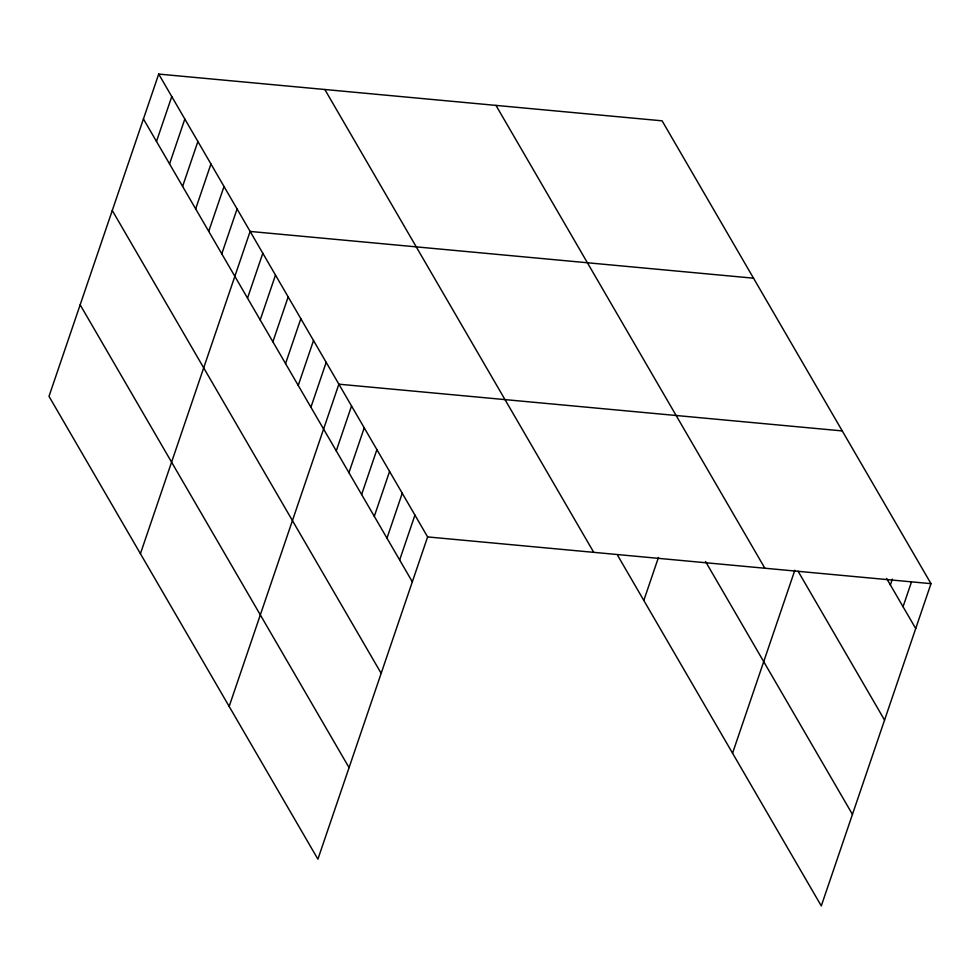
<?xml version="1.0" encoding="UTF-8"?>
<svg xmlns="http://www.w3.org/2000/svg" width="980" height="980" viewBox="0 0 980 980"><rect width="100%" height="100%" fill="white"/><g stroke="black" fill="none" stroke-linecap="round" stroke-linejoin="round"><path stroke-width="1.47" d="M158.711 74.076L49 396.337L317.9 859.178L427.611 536.918L158.711 74.076L662.1 120.822L931 583.663L821.289 905.924L617.694 555.489M156.482 141.451L171.77 96.555M169.552 163.929L184.828 119.033M182.611 186.408L197.887 141.524M195.669 208.887L210.945 164.003M208.728 231.366L224.016 186.482M221.786 253.845L237.074 208.961M140.422 553.7L250.133 231.439L753.522 278.185M247.524 298.153L262.812 253.257M260.202 319.97L275.49 275.086M272.881 341.787L288.169 296.903M285.56 363.605L300.836 318.721M298.239 385.434L313.514 340.538M310.917 407.251L326.193 362.355M229.161 706.445L338.872 384.185L842.261 430.918M336.263 450.886L351.551 406.002M348.941 472.703L364.229 427.819M361.62 494.533L376.896 449.636M374.299 516.35L389.575 471.454M386.978 538.167L402.253 493.283M399.656 559.984L414.932 515.1M643.823 600.446L658.45 557.461M732.55 753.191L794.854 570.201M890.367 584.913L892.339 579.119M903.046 606.73L911.425 582.12M427.611 536.918L931 583.663M886.63 578.494L915.724 628.548M798.063 571.193L884.56 720.08M495.978 105.399L764.878 568.241M705.551 561.54L852.453 814.392M324.821 89.499L593.733 552.34M143.423 118.96L412.323 581.802M112.271 210.492L381.171 673.333M80.164 304.805L349.064 767.646"/></g></svg>
